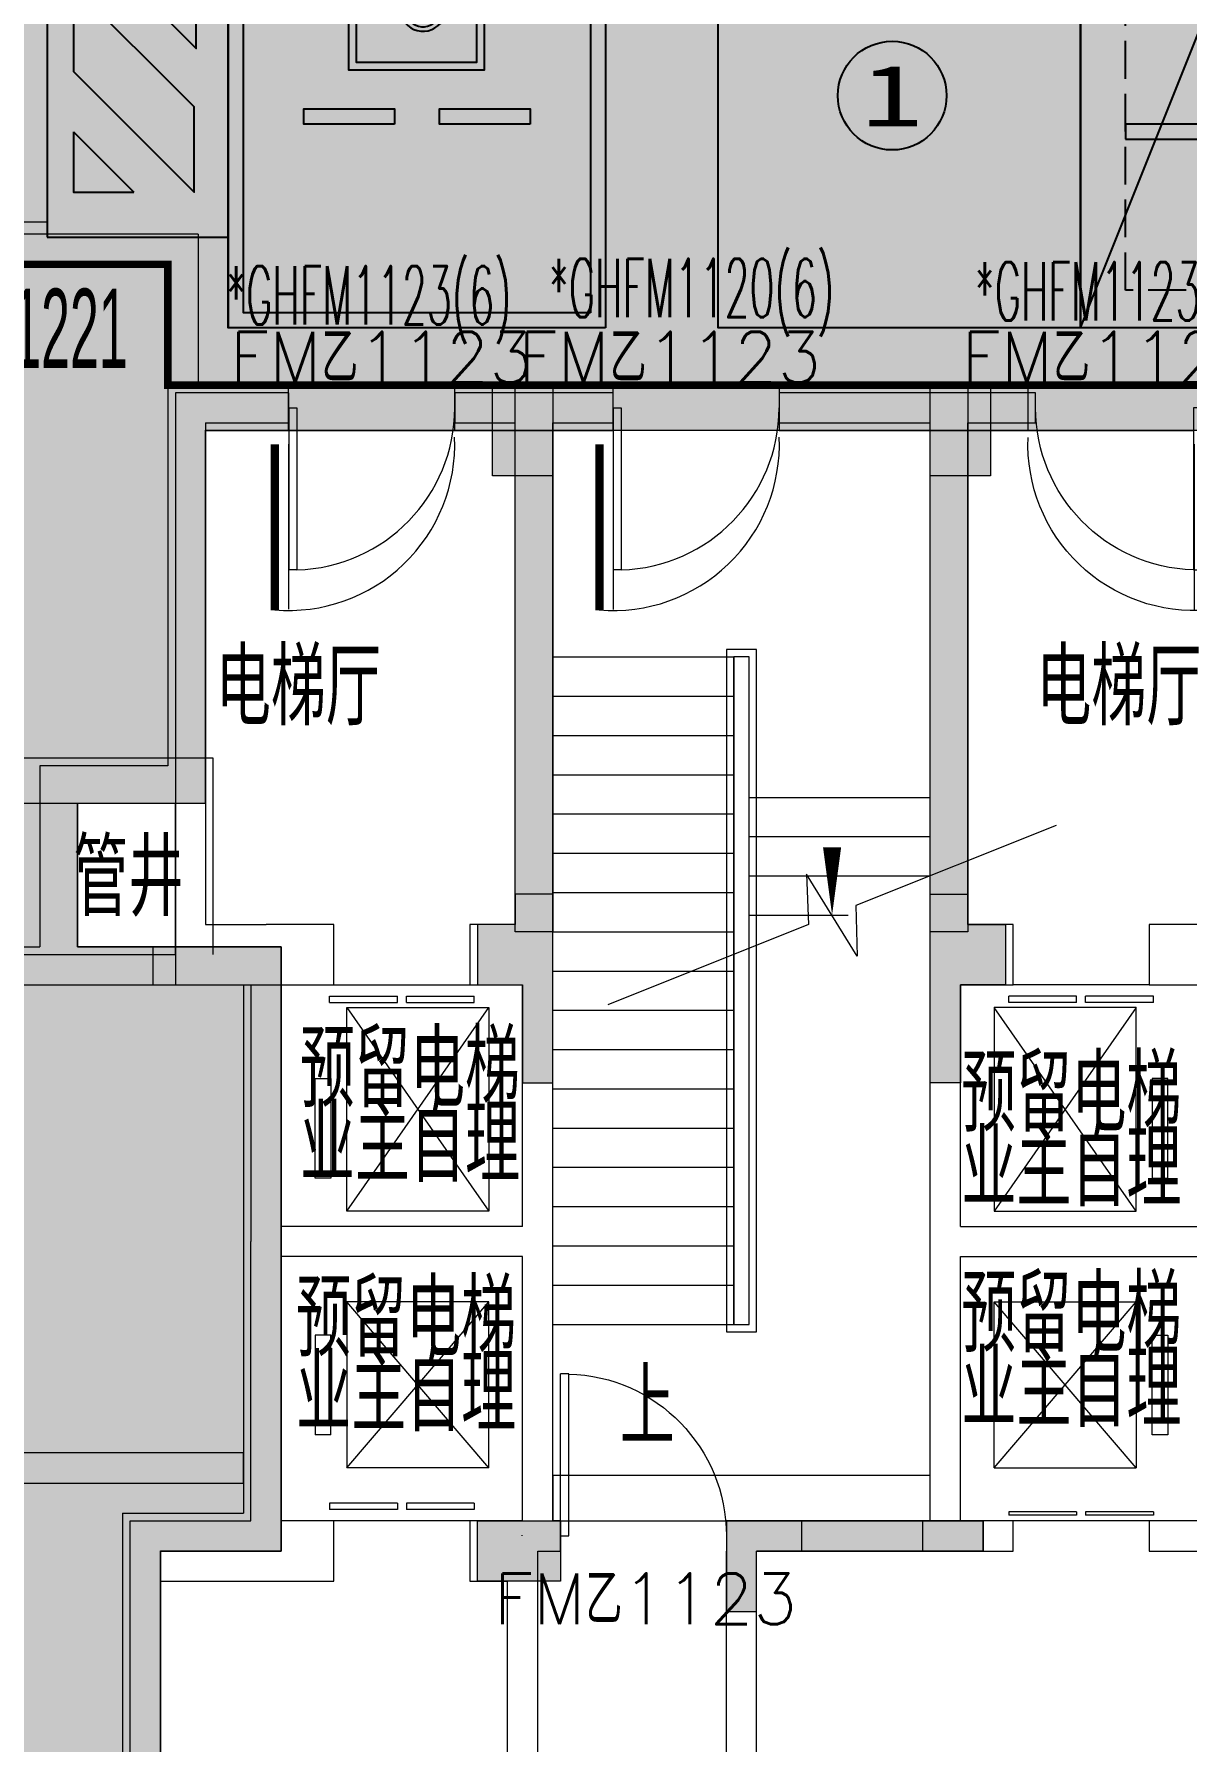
# Model space of a CAD drawing. Extents: x -264757 to 86229, y 4049843 to 4347093.
# Drawn here: x -78470 to -70833, y 4130945 to 4142253 of the extents above; entities that cross this region are included whole.
import ezdxf
from ezdxf.enums import TextEntityAlignment as Align

# ---------------------------------------------------------------- set-up
doc = ezdxf.new("R2010")
doc.units = 0
doc.header["$LTSCALE"] = 1000
doc.header["$MEASUREMENT"] = 0
doc.linetypes.add('AX-01DK-PB01$1$A-001-车位参照B1$0$A-001-车位参照B1$0$A-001-车位参照B1$0$A-H4-001-基本图形$0$A-001-车位B1$0$DASH', pattern=[0.35, 0.25, -0.1])
doc.linetypes.add('DASH', pattern=[0.35, 0.25, -0.1])
doc.layers.add('AX-01DK-PB01$0$AX-01DK-PB01$0$AX-001DK-01-PB01-02$0$A-3-WinF(Text)', color=8, linetype='Continuous', plot=False)
doc.layers.add('AX-01DK-PB01$0$AX-03CK-02-PB01$0$AX-03CK-02-PB01$0$WINDOW_TEXT', color=8, linetype='Continuous', plot=False)
for name, color, linetype in [('AX-01DK-PB01$0$AX-03CK-02-PB01$0$AX-03CK-02-PB01$0$PUB_HATCH', 8, 'Continuous'), ('AX-01DK-PB01$0$AX-03CK-02-PB01$0$AX-03CK-02-PB01$0$人防$0$人防$0$DOOR_FIRE_TEXT', 8, 'Continuous'), ('AX-01DK-PB01$0$PUB_TEXT', 8, 'Continuous'), ('不利因素9-坡道上停车', 7, 'Continuous'), ('不可售车位', 255, 'Continuous'), ('大车位', 7, 'Continuous'), ('普通车位', 7, 'Continuous')]:
    doc.layers.add(name, color=color, linetype=linetype)
doc.layers.add('无关图层', color=8, linetype='Continuous', lineweight=0)
doc.layers.add('车位归属楼栋范围线', color=7, linetype='Continuous', true_color=0x19e6c7)
doc.styles.add('AX-01DK-PB01$0$_TCH_DIM', font='SIMPLEX', dxfattribs={"bigfont": 'GBCBIG'})
doc.styles.add('AX-01DK-PB01$0$AX-01DK-PB01$0$AX-001DK-01-PB01-02$0$_TCH_WINDOW', font='SIMPLEX', dxfattribs={"bigfont": 'GBCBIG'})
doc.styles.add('AX-01DK-PB01$0$AX-01DK-PB01$0$Standard', font='gbenor.shx', dxfattribs={"bigfont": 'gbcbig.shx'})
doc.styles.add('AX-01DK-PB01$0$AX-03CK-02-PB01$0$AX-03CK-02-PB01$0$_TCH_DIM_T3', font='SIMPLEX', dxfattribs={"width": 0.705882, "bigfont": 'GBCBIG'})
doc.styles.add('AX-01DK-PB01$0$AX-03CK-02-PB01$0$AX-03CK-02-PB01$0$人防$0$人防$0$_TCH_DIM', font='$ GAD E', dxfattribs={"width": 0.7, "bigfont": '$ GAD C'})
doc.styles.add('AX-01DK-PB01$1$AX-001DK-01-PB01-02$0$Standard', font='gbenor.shx', dxfattribs={"bigfont": 'gbcbig.shx'})
doc.styles.add('AX-ACK-P01-WALL$0$黑体', font='simhei.ttf')

# ---------------------------------------------------------------- blocks, each defined once
blk = doc.blocks.new('大车位1')
at = {"layer": '大车位', "true_color": 0xe806f9}
h = blk.add_hatch(color=6, dxfattribs=at)
h.dxf.hatch_style = 1
h.paths.add_polyline_path([(2400, 6000), (2400, 0), (0, 0), (0, 6000)])
at = {"layer": '大车位', "color": 83}
for p, q in [((0, 0), (0, 6000, 0)), ((2400, 6000, 0), (0, 6000, 0)), ((2400, 0), (2400, 6000, 0)), ((2400, 0), (0, 0))]:
    blk.add_line(p, q, dxfattribs=at)
at = {"layer": '大车位', "color": 8, "linetype": 'AX-01DK-PB01$1$A-001-车位参照B1$0$A-001-车位参照B1$0$A-001-车位参照B1$0$A-H4-001-基本图形$0$A-001-车位B1$0$DASH'}
for p, q in [((2100, 5700, 0), (300, 5700, 0)), ((300, 250), (300, 5700, 0)), ((2100, 250), (2100, 5700, 0)), ((2100, 250), (300, 250))]:
    blk.add_line(p, q, dxfattribs=at)
at = {"layer": '大车位', "color": 83, "elevation": 0}
blk.add_lwpolyline([(0, 6000), (2400, 0)], dxfattribs=at)
at = {"layer": '大车位', "color": 83}
blk.add_lwpolyline([(0, 0), (2400, 6000)], dxfattribs=at)
at = {"layer": '大车位', "linetype": 'AX-01DK-PB01$1$A-001-车位参照B1$0$A-001-车位参照B1$0$A-001-车位参照B1$0$A-H4-001-基本图形$0$A-001-车位B1$0$DASH'}
for points in [[(300, 4800), (-300, 3878)], [(2100, 4800), (2700, 3878)]]:
    blk.add_lwpolyline(points, dxfattribs=at)
at = {"layer": '大车位'}
blk.add_lwpolyline([(300, 1250), (2100, 1250), (2100, 1350), (300, 1350)], close=True, dxfattribs=at)
at = {"layer": '大车位', "linetype": 'AX-01DK-PB01$1$A-001-车位参照B1$0$A-001-车位参照B1$0$A-001-车位参照B1$0$A-H4-001-基本图形$0$A-001-车位B1$0$DASH'}
for centre, start, end in [((300, 4800, 0), 236.9443, 270), ((2100, 4800, 0), 270, 303.0557)]:
    blk.add_arc(centre, 1100, start, end, dxfattribs=at)
blk = doc.blocks.new('A$C7e5eb487')
at = {"layer": '普通车位', "true_color": 0xf18f8e}
h = blk.add_hatch(color=11, dxfattribs=at)
h.dxf.hatch_style = 1
h.paths.add_polyline_path([(2400, 0), (2400, -5300), (0, -5300), (0, 0)])
blk = doc.blocks.new('普通车位')
at = {"layer": '无关图层'}
for p, q in [((-2.253, 3.186), (0.077, 3.764)), ((1.352, -1.38), (0.077, 3.764)), ((-1.889, 2.967), (-0.142, 3.4)), ((1.001, -1.21), (-0.142, 3.4)), ((-0.977, -1.958), (-2.253, 3.186)), ((-0.746, -1.643), (-1.889, 2.967)), ((-0.746, -1.643), (1.001, -1.21)), ((-0.977, -1.958), (1.352, -1.38))]:
    blk.add_line(p, q, dxfattribs=at)
for points in [[(0.074, 2.527), (0.879, 1.777)], [(-1.673, 2.094), (-2.033, 1.054)]]:
    blk.add_lwpolyline(points, dxfattribs=at)
blk.add_lwpolyline([(0.76, -0.239), (-0.987, -0.673), (-1.011, -0.575), (0.736, -0.142)], close=True, dxfattribs=at)
for centre, start, end in [((0.074, 2.527), 283.9287, 316.9845), ((-1.673, 2.094), 250.873, 283.9287)]:
    blk.add_arc(centre, 1.1, start, end, dxfattribs=at)
at = {"layer": '普通车位', "xscale": -0.0009999999999999812, "yscale": 0.0009999999999999812, "zscale": 0.0009999999999999812, "rotation": 13.92873520577783}
blk.add_blockref('A$C7e5eb487', (0.077, 3.764), dxfattribs=at)
blk = doc.blocks.new('A$C1449ca83')
at = {"layer": '无关图层'}
h = blk.add_hatch(color=256, dxfattribs=at)
h.dxf.hatch_style = 1
h.paths.add_polyline_path([(0, 0), (0, -6000), (-2500, -6000), (-2500, 0)])
blk = doc.blocks.new('无障碍车位')
at = {"layer": '大车位'}
for p, q in [((-3700, 6000), (-2500, 6000)), ((-2500, 6000), (-2500, 0))]:
    blk.add_line(p, q, dxfattribs=at)
for points in [[(-3700, 600), (-2500, 600), (-2500, 6000), (-3700, 6000)], [(0, 0), (-2500, 0), (-2500, 6000), (0, 6000)], [(-100, 100), (-2400, 100), (-2400, 5900), (-100, 5900)], [(-803, 2610), (-1703, 2610), (-1703, 1710), (-803, 1710)], [(-853, 2560), (-1653, 2560), (-1653, 1760), (-853, 1760)], [(-1400, 1350), (-2000, 1350), (-2000, 1450), (-1400, 1450)], [(-500, 1350), (-1100, 1350), (-1100, 1450), (-500, 1450)]]:
    blk.add_lwpolyline(points, close=True, dxfattribs=at)
for points in [[(-3500, 5700), (-3500, 5900), (-3300, 5900), (-2700, 5300), (-2700, 4900), (-3500, 5700)], [(-3300, 5900), (-2700, 5300), (-2700, 4900)], [(-3500, 5700), (-2700, 4900)], [(-3500, 5134), (-3500, 4569), (-2700, 3769), (-2700, 4334), (-3500, 5134)], [(-3500, 4169), (-3500, 3603), (-2700, 2803), (-2700, 3369), (-3500, 4169)], [(-3513, 3216), (-3513, 2650), (-2713, 1850), (-2713, 2416), (-3513, 3216)], [(-1110, 2409), (-1142, 2165), (-1276, 2165), (-1376, 2028), (-1438, 2073)], [(-1143, 2389), (-1154, 2304)], [(-3526, 2263), (-3526, 1698), (-2726, 898), (-2726, 1463), (-3526, 2263)], [(-1158, 2276), (-1168, 2195), (-1292, 2195), (-1382, 2070), (-1421, 2097)], [(-1154, 2304), (-1229, 2304), (-1229, 2276), (-1158, 2276)], [(-1421, 2097), (-1438, 2073)], [(-3526, 1298), (-3526, 898), (-3126, 898)], [(-3526, 1298), (-3126, 898)]]:
    blk.add_lwpolyline(points, dxfattribs=at)
for centre, radius, start, end in [((-1133, 2409), 22.7, 345.2215, 243.3272), ((-1210, 2116), 152, 201.3756, 58.9548), ((-1210, 2116), 122, 191.8042, 52.6275)]:
    blk.add_arc(centre, radius, start, end, dxfattribs=at)
blk.add_blockref('A$C1449ca83', (0, 6000), dxfattribs=at)
blk = doc.blocks.new('sadfsadfasf')
at = {"layer": '不可售车位', "true_color": 0x757b8a}
h = blk.add_hatch(color=8, dxfattribs=at)
h.dxf.hatch_style = 1
h.paths.add_polyline_path([(2400, 6000), (2400, 0), (0, 0), (0, 6000)])
at = {"layer": '不可售车位', "color": 8, "true_color": 0x757b8a}
blk.add_lwpolyline([(2400, 6000), (2400, 0), (0, 0), (0, 6000)], close=True, dxfattribs=at)
blk = doc.blocks.new('AX-01DK-PB01-RFTC')
at = {"layer": '无关图层'}
h = blk.add_hatch(color=251, dxfattribs=at)
h.dxf.hatch_style = 1
h.paths.add_polyline_path([(19773, -61220), (19773, -62171), (18423, -62170), (18423, -70471), (12324, -70471), (12323, -62170), (7773, -62170), (7777, -120370), (8177, -120370), (8177, -120315), (14323, -119683), (14322, -126122), (25972, -126122), (25972, -124922), (26822, -124926), (26822, -122452), (33923, -122452), (33923, -124922), (34773, -124922), (34773, -126122), (41373, -126125), (41373, -124372), (41823, -124372), (41823, -122152), (41447, -122152), (41447, -120270), (48923, -120270), (48923, -123125), (49323, -123125), (49323, -124675), (51824, -124674), (51824, -124055), (54717, -124055), (54717, -125871), (56816, -125871), (56816, -116250), (55967, -116250), (55967, -111420), (63072, -111420), (63072, -103570), (62080, -103570), (62073, -94584), (64569, -94584), (64573, -65385), (66999, -65385), (67002, -52470), (67402, -52470), (67397, -31965), (65807, -31965), (65807, -26418), (68456, -26418), (68457, -17070), (67422, -17070), (67422, -13843), (60301, -13843), (60302, -3770), (55750, -3770), (55750, -12070), (49652, -12070), (49649, -9275), (45355, -9275), (45349, -3821), (40751, -3820), (40750, -12070), (34663, -12070), (34649, -3820), (25757, -3820), (25757, -12071), (19650, -12071), (19650, -3820), (10752, -3820), (10751, -12072), (4662, -12071), (4661, -3769), (4150, -3770), (100, -3769), (100, -23171), (-701, -23171), (-701, -29550), (100, -29550), (11250, -29550), (11250, -32020), (12100, -32020), (12100, -32970), (10750, -32970), (10754, -41272), (4647, -41271), (4650, -32970), (1953, -32970), (1953, -34670), (100, -34670), (100, -57801), (9743, -57801), (9743, -57272), (13567, -57272), (13567, -56751), (15417, -56751), (15416, -58750), (18923, -58750), (18923, -61220)])
h.paths.add_polyline_path([(41812, -58753), (48919, -58753), (48919, -61220), (49773, -61220), (49773, -62170), (48419, -62173), (48426, -70475), (42319, -70475), (42324, -67872), (39323, -67876), (39323, -62423), (41812, -62423)], flags=16)
h.paths.add_polyline_path([(33923, -58751), (33923, -61220), (34773, -61220), (34773, -62170), (33423, -62171), (33430, -70475), (27323, -70475), (27323, -62171), (26373, -62170), (26373, -60670), (26815, -60670), (26823, -58751), (31623, -58751), (31623, -58751)], flags=16)
h.paths.add_polyline_path([(40754, -41272), (34647, -41271), (34650, -32970), (33700, -32970), (33700, -31470), (34142, -31470), (34150, -29551), (38951, -29551), (38950, -29550), (41250, -29550), (41250, -32020), (42100, -32020), (42100, -32970), (40750, -32970)], flags=16)
h.paths.add_polyline_path([(49647, -41270), (49655, -38470), (45349, -38475), (45349, -33220), (49142, -33220), (49142, -29550), (56249, -29550), (56250, -32020), (57100, -32020), (57100, -32970), (55749, -32970), (55754, -41271)], flags=16)
h.paths.add_polyline_path([(25764, -41272), (19657, -41271), (19657, -32970), (19150, -32970), (19150, -29550), (26257, -29550), (26250, -32020), (27100, -32020), (27100, -32970), (25757, -32970)], flags=16)
h.paths.add_polyline_path([(41812, -87950), (48919, -87950), (48919, -90420), (49773, -90420), (49773, -91370), (48419, -91370), (48428, -99684), (41519, -99659), (41519, -97070), (39326, -97074), (39319, -91620), (41822, -91620)], flags=16)
h.paths.add_polyline_path([(33925, -87950), (33923, -90420), (34773, -90420), (34773, -91370), (33425, -91370), (33428, -99683), (26519, -99658), (26523, -95371), (27330, -95371), (27324, -91371), (26373, -91370), (26373, -89870), (26823, -89870), (26823, -87951), (31623, -87951), (31623, -87951)], flags=16)
h.paths.add_polyline_path([(18923, -87950), (18922, -90419), (19772, -90419), (19772, -91369), (18420, -91369), (18427, -99677), (11523, -99666), (11523, -95370), (12323, -95370), (12323, -91370), (10974, -91370), (10974, -90420), (11823, -90420), (11823, -87950)], flags=16)
h.paths.add_polyline_path([(62209, -60116), (64273, -60116), (64273, -55267), (62209, -55267)], flags=16)
h.paths.add_polyline_path([(59799, -89432), (61752, -89432), (61752, -84521), (59799, -84521)], flags=16)
blk.add_lwpolyline([(11823, -87950), (18923, -87950), (18922, -90419), (19772, -90419), (19772, -91369), (18420, -91369), (18427, -99677), (11523, -99666), (11523, -95370), (12323, -95370), (12323, -91370), (10974, -91370), (10974, -90420), (11823, -90420)], close=True, dxfattribs=at)
blk = doc.blocks.new('fasdfasdfasdfasdfasdf')
at = {"layer": '不利因素9-坡道上停车', "true_color": 0xe0aa15}
h = blk.add_hatch(color=42, dxfattribs=at)
h.dxf.hatch_style = 1
edge = h.paths.add_edge_path()
edge.add_arc((-119587, 4058555), 720, 0, 360)
at = {"layer": '不利因素9-坡道上停车'}
blk.add_circle((-119587, 4058555), 720, dxfattribs=at)
at = {"layer": '不利因素9-坡道上停车', "style": 'AX-ACK-P01-WALL$0$黑体', "width": 1.390625}
blk.add_text('1', height=815, dxfattribs=at).set_placement((-119994, 4058148), (-119180, 4058148), align=Align.FIT)
blk = doc.blocks.new('AX-01DK-PB01$0$AX-01DK-PB01$0$AX-001DK-01-PP01$0$AX-001DK-01-PP01$0$$DORLIB2D$00000127')
at = {"layer": '无关图层'}
for points in [[(-0.533, 0.795), (-0.533, 0.69)], [(-0.033, 0.795), (-0.533, 0.795)], [(-0.033, 0.795), (-0.033, 0.69)], [(0.533, 0.795), (0.033, 0.795)], [(0.033, 0.795), (0.033, 0.69)], [(0.533, 0.795), (0.533, 0.69)], [(-0.033, 0.69), (-0.533, 0.69)], [(0.533, 0.69), (0.033, 0.69)], [(0.5, 0.5), (-0.5, 0.5)]]:
    blk.add_lwpolyline(points, dxfattribs=at)
blk = doc.blocks.new('AX-01DK-PB01$0$AX-01DK-PB01$0$$DorLib2D$00000001')
at = {"layer": '无关图层'}
for p, q in [((0.45, 0.975), (0.5, 0.975)), ((0.45, 0), (0.45, 0.975)), ((0.5, 0), (0.5, 0.975)), ((0.5, 0), (0.45, 0))]:
    blk.add_line(p, q, dxfattribs=at)
at = {"layer": '无关图层', "lineweight": 13}
blk.add_arc((0.475, 0), 0.975, 91.4693, 180, dxfattribs=at)
blk = doc.blocks.new('AX-01DK-PB01$0$AX-03CK-02-PB01$0$AX-03CK-02-PB01$0$人防$0$人防$0$$DorLib2D$00000004')
at = {"layer": '无关图层'}
for p, q in [((-0.485, 0), (-0.485, 0.485)), ((0.485, 0), (0.485, 0.485))]:
    blk.add_line(p, q, dxfattribs=at)
at = {"layer": '无关图层', "lineweight": 13}
for centre, start, end in [((-0.485, 0), 0, 90), ((0.485, 0), 90, 180)]:
    blk.add_arc(centre, 0.485, start, end, dxfattribs=at)
blk = doc.blocks.new('AX-01DK-PB01$0$AX-03CK-02-PB01$0$AX-03CK-02-PB01$0$$U_DORLIB2D$00000009')
at = {"layer": '无关图层'}
blk.add_line((0.5, 0.219), (0.5, 1.213), dxfattribs=at)
at = {"layer": '无关图层', "const_width": 0.05}
blk.add_lwpolyline([(0.583, 0.219), (0.583, 1.219)], dxfattribs=at)
at = {"layer": '无关图层'}
blk.add_arc((0.5, 0.219), 1.001, 85.224, 182.3859, dxfattribs=at)

msp = doc.modelspace()

# ---------------------------------------------------------------- hatches: boundary and pattern name
at = {"layer": 'AX-01DK-PB01$0$AX-03CK-02-PB01$0$AX-03CK-02-PB01$0$PUB_HATCH'}
for points in [[(-77333.5, 4139628.4), (-77583.5, 4139928.4), (-77583.5, 4137408), (-77333.5, 4137158)], [(-77333.5, 4139628.4), (-76784.2, 4139628.4), (-76784.2, 4139928.4), (-77583.5, 4139928.4)], [(-75033.4, 4139928.4), (-75684.2, 4139928.4), (-75684.2, 4139628.4), (-75033.4, 4139628.4), (-75033.5, 4139728.1)], [(-75033.5, 4139628), (-74633.7, 4139628), (-74633.7, 4139928), (-75033.5, 4139928), (-75033.4, 4139728.3)], [(-73533.7, 4139628), (-71884.9, 4139628), (-71884.9, 4139928), (-73533.7, 4139928)], [(-77333.5, 4137158), (-77583.5, 4137408), (-78432.8, 4137408), (-78182.8, 4137158)], [(-78182.8, 4137158), (-78432.8, 4137408), (-78432.8, 4136208), (-78307.8, 4136124.7), (-78182.8, 4136208)], [(-79405.3, 4136041.4), (-79280.3, 4135958), (-78307.8, 4135958), (-78307.8, 4136124.7), (-78432.8, 4136208), (-79405.3, 4136208)], [(-78307.8, 4136124.7), (-78307.8, 4135958), (-77083.6, 4135958), (-76833.6, 4136208), (-78182.8, 4136208)], [(-76833.6, 4136208), (-77083.6, 4135958), (-77083.6, 4132458), (-76833.6, 4132208)], [(-77883.5, 4132458), (-77633.5, 4132208), (-76833.6, 4132208), (-77083.6, 4132458)], [(-77633.5, 4132208), (-77883.5, 4132458), (-77883.5, 4127907.4), (-77633.5, 4128157.4)]]:
    msp.add_hatch(color=256, dxfattribs=at).paths.add_polyline_path(points)
at = {"layer": '无关图层'}
for points in [[(-75033.5, 4139928), (-75033.5, 4139328), (-75433.5, 4139328), (-75433.5, 4139928)], [(-72133.5, 4139928), (-72133.5, 4139328), (-72533.5, 4139328), (-72533.5, 4139928)], [(-75233.5, 4135958), (-75233.5, 4135308), (-75033.5, 4135308), (-75033.5, 4136558), (-75283.5, 4136558), (-75283.5, 4136358), (-75533.5, 4136358), (-75533.5, 4135958)], [(-72333.5, 4135958), (-72333.5, 4135308), (-72533.5, 4135308), (-72533.5, 4136558), (-72283.5, 4136558), (-72283.5, 4136358), (-72033.5, 4136358), (-72033.5, 4135958)], [(-77683.5, 4136208), (-77683.5, 4135958), (-76833.5, 4135958), (-76833.5, 4136208)], [(-74983, 4132008), (-75533, 4132008), (-75533, 4132408), (-74983, 4132408)], [(-73683.2, 4131808), (-73683.2, 4132208), (-73383.2, 4132208), (-73383.2, 4132408), (-73883.2, 4132408), (-73883.2, 4131808)], [(-72583, 4132408), (-72183, 4132408), (-72183, 4132208), (-72583, 4132208)]]:
    msp.add_hatch(color=256, dxfattribs=at).paths.add_polyline_path(points)
h = msp.add_hatch(color=256, dxfattribs=at)
h.dxf.hatch_style = 1
h.paths.add_polyline_path([(-75283.5, 4139878), (-75033.5, 4139878), (-75033.5, 4136308), (-75283.5, 4136308)])
h = msp.add_hatch(color=256, dxfattribs=at)
h.dxf.hatch_style = 1
h.paths.add_polyline_path([(-72533.5, 4139928), (-72283.5, 4139928), (-72283.5, 4136308), (-72533.5, 4136308)])
h = msp.add_hatch(color=256, dxfattribs=at)
h.dxf.hatch_style = 1
h.paths.add_polyline_path([(-77683.5, 4136208), (-77683.5, 4135958), (-76833.5, 4135958), (-76833.5, 4136208)])
h = msp.add_hatch(color=256, dxfattribs=at)
h.dxf.hatch_style = 1
h.paths.add_polyline_path([(-73683.2, 4132208), (-73683.2, 4131808), (-73883.2, 4131808), (-73883.2, 4132208), (-73883.2, 4132208), (-73883.2, 4132408), (-75033.2, 4132408), (-75033.2, 4132408), (-72533.2, 4132408), (-72533.2, 4132408), (-72183.2, 4132408), (-72183.2, 4132208)])

# ---------------------------------------------------------------- linework, layer by layer
for p, q in [((-77383.5, 4140928.4), (-78683.9, 4140928.4)), ((-77383.5, 4140928.4), (-77383.5, 4139928.4)), ((-78683.9, 4140728.4), (-77583.5, 4140728.4)), ((-77583.5, 4140728.4), (-77583.5, 4139928.4)), ((-77583.5, 4139928.4), (-77583.5, 4137408)), ((-76784.2, 4139928.4), (-77583.5, 4139928.4)), ((-77383.5, 4139928.4), (-77583.5, 4139928.4)), ((-77533.5, 4139878), (-77533.5, 4135958)), ((-76783.5, 4139878), (-77533.5, 4139878)), ((-76784.2, 4139628.4), (-76784.2, 4139928.4)), ((-76783.5, 4139678), (-76783.5, 4139878)), ((-75033.4, 4139928.4), (-75684.2, 4139928.4)), ((-75684.2, 4139928.4), (-75684.2, 4139628.4)), ((-75133.5, 4139878), (-75683.5, 4139878)), ((-75683.5, 4139878), (-75683.5, 4139678)), ((-74634.6, 4139878), (-75133.5, 4139878)), ((-74633.7, 4139928), (-75033.5, 4139928)), ((-74634.6, 4139678), (-74634.6, 4139878)), ((-74633.7, 4139628), (-74633.7, 4139928)), ((-74633.7, 4139928), (-73533.7, 4139928)), ((-72433.5, 4139878), (-73534.6, 4139878)), ((-73534.6, 4139878), (-73534.6, 4139678)), ((-71884.9, 4139928), (-73533.7, 4139928)), ((-73533.7, 4139928), (-73533.7, 4139628)), ((-71834.9, 4139878), (-72433.5, 4139878)), ((-71884.9, 4139628), (-71884.9, 4139928)), ((-71834.9, 4139678), (-71834.9, 4139878)), ((-77333.5, 4139678), (-77333.5, 4136358)), ((-77333.5, 4139678), (-76783.5, 4139678)), ((-77333.5, 4139628.4), (-77333.5, 4137158)), ((-77333.5, 4139628.4), (-76784.2, 4139628.4)), ((-76784.2, 4139628.4), (-75684.2, 4139628.4)), ((-75684.2, 4139628.4), (-75033.4, 4139628.4)), ((-75683.5, 4139678), (-75283.5, 4139678)), ((-75283.5, 4136358), (-75283.5, 4139678)), ((-75033.5, 4139678), (-74634.6, 4139678)), ((-75033.5, 4136058), (-75033.5, 4139678)), ((-75033.5, 4139628), (-74633.7, 4139628)), ((-73534.6, 4139678), (-72533.5, 4139678)), ((-73533.7, 4139628), (-71884.9, 4139628)), ((-72533.5, 4136058), (-72533.5, 4139678)), ((-72283.5, 4139678), (-71834.9, 4139678)), ((-72283.5, 4136358), (-72283.5, 4139678)), ((-71884.9, 4139628), (-70784.9, 4139628)), ((-75033.3, 4133709), (-75033.3, 4138129)), ((-75033.3, 4138129), (-73833.3, 4138129)), ((-73833.3, 4133709), (-73833.3, 4138129)), ((-75033.3, 4137869), (-73833.3, 4137869)), ((-75033.3, 4137609), (-73833.3, 4137609)), ((-77583.5, 4137408), (-78432.8, 4137408)), ((-78432.8, 4137408), (-78432.8, 4136208)), ((-75033.3, 4137349), (-73833.3, 4137349)), ((-77333.5, 4137158), (-78182.8, 4137158)), ((-78182.8, 4137158), (-78182.8, 4136208)), ((-73733.3, 4137199), (-72533.3, 4137199)), ((-75033.3, 4137089), (-73833.3, 4137089)), ((-73733.3, 4136939), (-72533.3, 4136939)), ((-75033.3, 4136829), (-73833.3, 4136829)), ((-73733.3, 4136679), (-72533.3, 4136679)), ((-75033.3, 4136569), (-73833.3, 4136569)), ((-77333.5, 4136358), (-76933.5, 4136358)), ((-76483.5, 4136358), (-76933.5, 4136358)), ((-76483.5, 4135958), (-76483.5, 4136358)), ((-75283.5, 4136358), (-75583.5, 4136358)), ((-75583.5, 4136358), (-75583.5, 4135958)), ((-73733.3, 4136419), (-73077.5, 4136419)), ((-71983.5, 4136358), (-72283.5, 4136358)), ((-71983.5, 4135958), (-71983.5, 4136358)), ((-70633.2, 4136358), (-71083.5, 4136358)), ((-71083.5, 4136358), (-71083.5, 4135958)), ((-75033.3, 4136309), (-73833.3, 4136309)), ((-79405.3, 4136208), (-78432.8, 4136208)), ((-78182.8, 4136208), (-76833.6, 4136208)), ((-76833.6, 4136208), (-76833.6, 4132208)), ((-75033.5, 4134258), (-75033.5, 4136058)), ((-75033.3, 4136049), (-73833.3, 4136049)), ((-72533.5, 4134258), (-72533.5, 4136058)), ((-79280.3, 4135958), (-78307.8, 4135958)), ((-78307.8, 4135958), (-77083.6, 4135958)), ((-77533.5, 4135958), (-77033.5, 4135958)), ((-77083.6, 4135958), (-77083.6, 4132458)), ((-77033.5, 4135958), (-77033.5, 4134258)), ((-76833.5, 4135958), (-76833.5, 4134358)), ((-76833.5, 4135958), (-76483.5, 4135958)), ((-75583.5, 4135958), (-75233.5, 4135958)), ((-75233.5, 4134358), (-75233.5, 4135958)), ((-72333.5, 4134358), (-72333.5, 4135958)), ((-72333.5, 4135958), (-71983.5, 4135958)), ((-71083.5, 4135958), (-70733.2, 4135958)), ((-75033.3, 4135789), (-73833.3, 4135789)), ((-75033.3, 4135529), (-73833.3, 4135529)), ((-75033.3, 4135269), (-73833.3, 4135269)), ((-75033.3, 4135009), (-73833.3, 4135009)), ((-75033.3, 4134749), (-73833.3, 4134749)), ((-75033.3, 4134489), (-73833.3, 4134489)), ((-75233.5, 4134358), (-76833.5, 4134358)), ((-72333.5, 4134358), (-70733.2, 4134358)), ((-77033.5, 4132408), (-77033.5, 4134258)), ((-75033.5, 4132408), (-75033.5, 4134258)), ((-75033.3, 4134229), (-73833.3, 4134229)), ((-72533.5, 4132408), (-72533.5, 4134258)), ((-75233.5, 4134158), (-76833.5, 4134158)), ((-76833.5, 4132408), (-76833.5, 4134158)), ((-75233.5, 4132408), (-75233.5, 4134158)), ((-72333.5, 4134158), (-70733.2, 4134158)), ((-72333.5, 4132408), (-72333.5, 4134158)), ((-75033.3, 4133969), (-73833.3, 4133969)), ((-75458.5, 4133858), (-76398.5, 4133858)), ((-76398.5, 4133858), (-76398.5, 4132758)), ((-76398.5, 4132758), (-75458.5, 4133858)), ((-75458.5, 4132758), (-76398.5, 4133858)), ((-75458.5, 4132758), (-75458.5, 4133858)), ((-72108.5, 4132758), (-72108.5, 4133858)), ((-72108.5, 4133858), (-71168.5, 4133858)), ((-71168.5, 4132758), (-72108.5, 4133858)), ((-72108.5, 4132758), (-71168.5, 4133858)), ((-71168.5, 4133858), (-71168.5, 4132758)), ((-76503.5, 4133638), (-76608.5, 4133638)), ((-76608.5, 4133638), (-76608.5, 4132978)), ((-76503.5, 4132978), (-76503.5, 4133638)), ((-75033.3, 4133709), (-73833.3, 4133709)), ((-71063.5, 4132978), (-71063.5, 4133638)), ((-71063.5, 4133638), (-70958.5, 4133638)), ((-70958.5, 4133638), (-70958.5, 4132978)), ((-76503.5, 4132978), (-76608.5, 4132978)), ((-70958.5, 4132978), (-71063.5, 4132978)), ((-77083.8, 4132858.4), (-79879.6, 4132858.4)), ((-77083.8, 4132658.4), (-77083.8, 4132858.4)), ((-79879.6, 4132658.4), (-77083.8, 4132658.4)), ((-77883.5, 4132458), (-77083.6, 4132458)), ((-77883.5, 4132458), (-77883.5, 4127907.4)), ((-77833.5, 4132408), (-77033.5, 4132408)), ((-77833.5, 4129858.6), (-77833.5, 4132408)), ((-76483.5, 4132408), (-76833.5, 4132408)), ((-76483.5, 4132008), (-76483.5, 4132408)), ((-75233.5, 4132408), (-75583.5, 4132408)), ((-75583.5, 4132408), (-75583.5, 4132008)), ((-74983.2, 4132408), (-75033.5, 4132408)), ((-74983.2, 4132208), (-74983.2, 4132408)), ((-73783.2, 4132408), (-73883.2, 4132408)), ((-73883.2, 4132408), (-73883.2, 4132208)), ((-72533.5, 4132408), (-73783.2, 4132408)), ((-71983.5, 4132408), (-72333.5, 4132408)), ((-71983.5, 4132208), (-71983.5, 4132408)), ((-70533.4, 4132408), (-71083.5, 4132408)), ((-71083.5, 4132408), (-71083.5, 4132208)), ((-75237.7, 4132308.2), (-75237.5, 4132312.4)), ((-77633.5, 4132208), (-76833.6, 4132208)), ((-77633.5, 4132208), (-77633.5, 4128157.4)), ((-75133.5, 4132208), (-75133.5, 4132208)), ((-75133.5, 4132208), (-74983.2, 4132208)), ((-75133.5, 4129758.6), (-75133.5, 4132208)), ((-73883.2, 4128158), (-73883.2, 4132208)), ((-72433.5, 4132208), (-73683.2, 4132208)), ((-73683.2, 4128308), (-73683.2, 4132208)), ((-72433.5, 4132208), (-71983.5, 4132208)), ((-71083.5, 4132208), (-70733.4, 4132208)), ((-77633.5, 4132008), (-76933.5, 4132008)), ((-77633.5, 4129958.6), (-77633.5, 4132008)), ((-76933.5, 4132008), (-76483.5, 4132008)), ((-75583.5, 4132008), (-75333.5, 4132008)), ((-75333.5, 4129958.6), (-75333.5, 4132008))]:
    msp.add_line(p, q, dxfattribs=at)
for points in [[(-75033.5, 4139928), (-75033.5, 4139328), (-75433.5, 4139328), (-75433.5, 4139928)], [(-75033.5, 4136308), (-75283.5, 4136308), (-75283.5, 4139928), (-75033.5, 4139928)], [(-75283.5, 4139928), (-75033.5, 4139928), (-75033.5, 4136308), (-75283.5, 4136308)], [(-75033.4, 4136308), (-75283.4, 4136308), (-75283.4, 4139928), (-75033.4, 4139928)], [(-72283.5, 4136308), (-72533.5, 4136308), (-72533.5, 4139928), (-72283.5, 4139928)], [(-72533.5, 4139928), (-72283.5, 4139928), (-72283.5, 4136308), (-72533.5, 4136308)], [(-72133.5, 4139928), (-72133.5, 4139328), (-72533.5, 4139328), (-72533.5, 4139928)], [(-73683.3, 4138179), (-73883.3, 4138179), (-73883.3, 4133659), (-73683.3, 4133659)], [(-73733.3, 4138129), (-73833.3, 4138129), (-73833.3, 4133709), (-73733.3, 4133709)], [(-77534.3, 4136158), (-77534.3, 4137158), (-81133.9, 4137158), (-81133.9, 4136158)], [(-75233.5, 4135958), (-75233.5, 4135308), (-75033.5, 4135308), (-75033.5, 4136558), (-75283.5, 4136558), (-75283.5, 4136358), (-75533.5, 4136358), (-75533.5, 4135958)], [(-72333.5, 4135958), (-72333.5, 4135308), (-72533.5, 4135308), (-72533.5, 4136558), (-72283.5, 4136558), (-72283.5, 4136358), (-72033.5, 4136358), (-72033.5, 4135958)], [(-77683.5, 4136208), (-77683.5, 4135958), (-76833.5, 4135958), (-76833.5, 4136208)], [(-76398.5, 4135808), (-75458.5, 4135808), (-75458.5, 4134458), (-76398.5, 4134458)], [(-71168.5, 4135808), (-72108.5, 4135808), (-72108.5, 4134458), (-71168.5, 4134458)], [(-76608.5, 4135338), (-76503.5, 4135338), (-76503.5, 4134678), (-76608.5, 4134678)], [(-70958.5, 4135338), (-71063.5, 4135338), (-71063.5, 4134678), (-70958.5, 4134678)], [(-74983, 4132008), (-75533, 4132008), (-75533, 4132408), (-74983, 4132408)], [(-73883.2, 4131808), (-73683.2, 4131808), (-73683.2, 4132208), (-72183, 4132208), (-72183, 4132408), (-73883.2, 4132408)], [(-73683.2, 4131808), (-73683.2, 4132208), (-73383.2, 4132208), (-73383.2, 4132408), (-73883.2, 4132408), (-73883.2, 4131808)], [(-72583, 4132408), (-72183, 4132408), (-72183, 4132208), (-72583, 4132208)]]:
    msp.add_lwpolyline(points, close=True, dxfattribs=at)
msp.add_lwpolyline([(-74433.3, 4133591.6, 0, 0, 0), (-74433.3, 4138511.5, 0, 0, 0), (-73183.3, 4138511.5, 0, 0, 0), (-73183.3, 4136419, 0, 120, 0), (-73183.3, 4136869, 0, 0, 0)], format="xyseb", dxfattribs=at)
for points in [[(-77283.8, 4136158), (-77284.3, 4137458), (-81383.9, 4137458), (-81383.9, 4136158)], [(-71697.7, 4137013.3), (-73026.6, 4136481.7), (-73016.1, 4136146.7), (-73353.2, 4136690.3), (-73340, 4136356.4), (-74668.9, 4135824.8)], [(-76398.5, 4134458), (-75458.5, 4135808)], [(-76398.5, 4135808), (-75458.5, 4134458)], [(-71168.5, 4134458), (-72108.5, 4135808)], [(-71168.5, 4135808), (-72108.5, 4134458)], [(-75458.5, 4132758), (-76398.5, 4132758)], [(-72108.5, 4132758), (-71168.5, 4132758)], [(-72533.5, 4132409), (-72533.5, 4132709), (-75033.5, 4132709), (-75033.5, 4132409), (-72533.5, 4132408), (-72533.5, 4132709)]]:
    msp.add_lwpolyline(points, dxfattribs=at)
at = {"layer": '无关图层', "ltscale": 0.5}
msp.add_lwpolyline([(-77683.5, 4136208), (-77683.5, 4135958), (-76833.5, 4135958), (-76833.5, 4136208)], close=True, dxfattribs=at)
at = {"layer": '车位归属楼栋范围线', "linetype": 'DASH', "ltscale": 5, "const_width": 50}
msp.add_lwpolyline([(-81133.4, 4158725), (-81133.4, 4140728.4), (-77583.5, 4140728.4), (-77583.5, 4139928.4), (-36664.6, 4139928), (-36664.6, 4146883.7), (-33283.3, 4146883.7), (-33283.3, 4175514.4)], dxfattribs=at)

# ---------------------------------------------------------------- block references
at = {"layer": '不可售车位'}
msp.add_blockref('sadfsadfasf', (-73938.5, 4140307.6), dxfattribs=at)
at = {"layer": '大车位'}
for name, p in [('无障碍车位', (-74683.5, 4140307.6)), ('大车位1', (-71538.5, 4140307.6, 0))]:
    msp.add_blockref(name, p, dxfattribs=at)
at = {"layer": '无关图层'}
msp.add_blockref('AX-01DK-PB01-RFTC', (-89156.8, 4227579.4), dxfattribs=at)
ref = msp.add_blockref('AX-01DK-PB01$0$AX-03CK-02-PB01$0$AX-03CK-02-PB01$0$人防$0$人防$0$$DorLib2D$00000004', (-79283.9, 4140828.4), dxfattribs=dict(at, xscale=-1200, yscale=1200, zscale=200, rotation=2.667554555208752e-06))
ref.add_attrib('A', 'JFM1221', (-79283.9, 4140042), dxfattribs={"layer": 'AX-01DK-PB01$0$AX-03CK-02-PB01$0$AX-03CK-02-PB01$0$人防$0$人防$0$DOOR_FIRE_TEXT', "height": 525, "rotation": 0, "style": 'AX-01DK-PB01$0$AX-03CK-02-PB01$0$AX-03CK-02-PB01$0$人防$0$人防$0$_TCH_DIM', "width": 0.49})
ref = msp.add_blockref('AX-01DK-PB01$0$AX-03CK-02-PB01$0$AX-03CK-02-PB01$0$$U_DORLIB2D$00000009', (-76234.2, 4139778.4), dxfattribs=dict(at, xscale=-1100, yscale=-1100, zscale=300, rotation=2.667565741210712e-06))
ref.add_attrib('A', '*GHFM1123(6)', (-77197.7, 4140330), dxfattribs={"layer": 'AX-01DK-PB01$0$AX-03CK-02-PB01$0$AX-03CK-02-PB01$0$WINDOW_TEXT', "height": 386.75, "rotation": 0, "style": 'AX-01DK-PB01$0$AX-03CK-02-PB01$0$AX-03CK-02-PB01$0$_TCH_DIM_T3', "width": 0.49827})
ref = msp.add_blockref('AX-01DK-PB01$0$AX-03CK-02-PB01$0$AX-03CK-02-PB01$0$$U_DORLIB2D$00000009', (-74083.7, 4139778), dxfattribs=dict(at, xscale=-1100, yscale=-1100, zscale=300, rotation=4.183175996856709e-05))
ref.add_attrib('A', '*GHFM1120(6)', (-75059.7, 4140378.6), dxfattribs={"layer": 'AX-01DK-PB01$0$AX-03CK-02-PB01$0$AX-03CK-02-PB01$0$WINDOW_TEXT', "height": 386.75, "rotation": 0.00004, "style": 'AX-01DK-PB01$0$AX-03CK-02-PB01$0$AX-03CK-02-PB01$0$_TCH_DIM_T3', "width": 0.49827})
ref = msp.add_blockref('AX-01DK-PB01$0$AX-03CK-02-PB01$0$AX-03CK-02-PB01$0$$U_DORLIB2D$00000009', (-71334.9, 4139778), dxfattribs=dict(at, xscale=1100, yscale=-1100, zscale=300, rotation=4.183175996856709e-05))
ref.add_attrib('A', '*GHFM1123(6)', (-72237.9, 4140356.4), dxfattribs={"layer": 'AX-01DK-PB01$0$AX-03CK-02-PB01$0$AX-03CK-02-PB01$0$WINDOW_TEXT', "height": 386.75, "rotation": 0.00004, "style": 'AX-01DK-PB01$0$AX-03CK-02-PB01$0$AX-03CK-02-PB01$0$_TCH_DIM_T3', "width": 0.49827})
ref = msp.add_blockref('AX-01DK-PB01$0$AX-01DK-PB01$0$$DorLib2D$00000001', (-76233.5, 4139778), dxfattribs=dict(at, xscale=-1100, yscale=-1100, zscale=200, rotation=359.9999999999072))
ref.add_attrib('A', 'FM乙1123', (-77174.1, 4139945), dxfattribs={"layer": 'AX-01DK-PB01$0$AX-01DK-PB01$0$AX-001DK-01-PB01-02$0$A-3-WinF(Text)', "height": 337.59, "style": 'AX-01DK-PB01$0$AX-01DK-PB01$0$AX-001DK-01-PB01-02$0$_TCH_WINDOW'})
ref = msp.add_blockref('AX-01DK-PB01$0$AX-01DK-PB01$0$$DorLib2D$00000001', (-74084.6, 4139778), dxfattribs=dict(at, xscale=-1100, yscale=-1100, zscale=200, rotation=359.9999999999605))
ref.add_attrib('A', 'FM乙1123', (-75263.9, 4139945), dxfattribs={"layer": 'AX-01DK-PB01$0$AX-01DK-PB01$0$AX-001DK-01-PB01-02$0$A-3-WinF(Text)', "height": 337.59, "style": 'AX-01DK-PB01$0$AX-01DK-PB01$0$AX-001DK-01-PB01-02$0$_TCH_WINDOW'})
ref = msp.add_blockref('AX-01DK-PB01$0$AX-01DK-PB01$0$$DorLib2D$00000001', (-71284.9, 4139778), dxfattribs=dict(at, xscale=-1100, yscale=1100, zscale=200, rotation=180))
ref.add_attrib('A', 'FM乙1123', (-72326.2, 4139945), dxfattribs={"layer": 'AX-01DK-PB01$0$AX-01DK-PB01$0$AX-001DK-01-PB01-02$0$A-3-WinF(Text)', "height": 337.59, "style": 'AX-01DK-PB01$0$AX-01DK-PB01$0$AX-001DK-01-PB01-02$0$_TCH_WINDOW'})
for p, xscale, yscale, zscale, rotation in [((-76033.5, 4136158), -900, -400, 400, 359.999999999911), ((-71533.5, 4136158), -900, 400, 400, 180), ((-76033.5, 4132208), 900, 400, 400, 7.18802077203014e-09), ((-71533.5, 4132308), -900, -200, 200, 179.9999999925303)]:
    msp.add_blockref('AX-01DK-PB01$0$AX-01DK-PB01$0$AX-001DK-01-PP01$0$AX-001DK-01-PP01$0$$DORLIB2D$00000127', p, dxfattribs=dict(at, xscale=xscale, yscale=yscale, zscale=zscale, rotation=rotation))
ref = msp.add_blockref('AX-01DK-PB01$0$AX-01DK-PB01$0$$DorLib2D$00000001', (-74433.2, 4132308), dxfattribs=dict(at, xscale=1100, yscale=-1100, zscale=200, rotation=180))
ref.add_attrib('A', 'FM乙1123', (-75424.1, 4131722.8), dxfattribs={"layer": 'AX-01DK-PB01$0$AX-01DK-PB01$0$AX-001DK-01-PB01-02$0$A-3-WinF(Text)', "height": 337.59, "style": 'AX-01DK-PB01$0$AX-01DK-PB01$0$AX-001DK-01-PB01-02$0$_TCH_WINDOW'})
at = {"layer": '普通车位', "extrusion": (0, 0, -1), "xscale": 1000.000000000019, "yscale": 1000.000000000019, "zscale": -1000.000000000019, "rotation": 346.0712647942222}
msp.add_blockref('普通车位', (79803.2, 4142672.9, 0), dxfattribs=at)
at = {"layer": '车位归属楼栋范围线', "xscale": 0.5, "yscale": 0.5, "zscale": 0.5}
msp.add_blockref('fasdfasdfasdfasdfasdf', (-12991.7, 2112568.4, 0), dxfattribs=at)

# ---------------------------------------------------------------- texts
at = {"layer": 'AX-01DK-PB01$0$PUB_TEXT', "color": 7, "style": 'AX-01DK-PB01$0$_TCH_DIM'}
msp.add_text('上', height=506.4, dxfattribs=at).set_placement((-74589.7, 4132909.1))
at = {"layer": '无关图层'}
for s, style, p in [('电梯厅', 'AX-01DK-PB01$0$AX-01DK-PB01$0$Standard', (-77266.3, 4137674.8)), ('电梯厅', 'AX-01DK-PB01$0$AX-01DK-PB01$0$Standard', (-71830.5, 4137674.8)), ('管井', 'AX-01DK-PB01$1$AX-001DK-01-PB01-02$0$Standard', (-78210.4, 4136413.3)), ('预留电梯', 'AX-01DK-PB01$0$AX-01DK-PB01$0$Standard', (-76709.2, 4135146.8)), ('预留电梯', 'AX-01DK-PB01$0$AX-01DK-PB01$0$Standard', (-72327.2, 4134984.6)), ('业主自理', 'AX-01DK-PB01$0$AX-01DK-PB01$0$Standard', (-76709.2, 4134652.4)), ('业主自理', 'AX-01DK-PB01$0$AX-01DK-PB01$0$Standard', (-72327.2, 4134490.2)), ('预留电梯', 'AX-01DK-PB01$0$AX-01DK-PB01$0$Standard', (-72327.2, 4133524.9)), ('预留电梯', 'AX-01DK-PB01$0$AX-01DK-PB01$0$Standard', (-76734.6, 4133495.8)), ('业主自理', 'AX-01DK-PB01$0$AX-01DK-PB01$0$Standard', (-76734.6, 4133001.4)), ('业主自理', 'AX-01DK-PB01$0$AX-01DK-PB01$0$Standard', (-72327.2, 4133030.5))]:
    msp.add_text(s, height=506.38, dxfattribs=dict(at, style=style)).set_placement(p)

doc.saveas('drawing.dxf')
